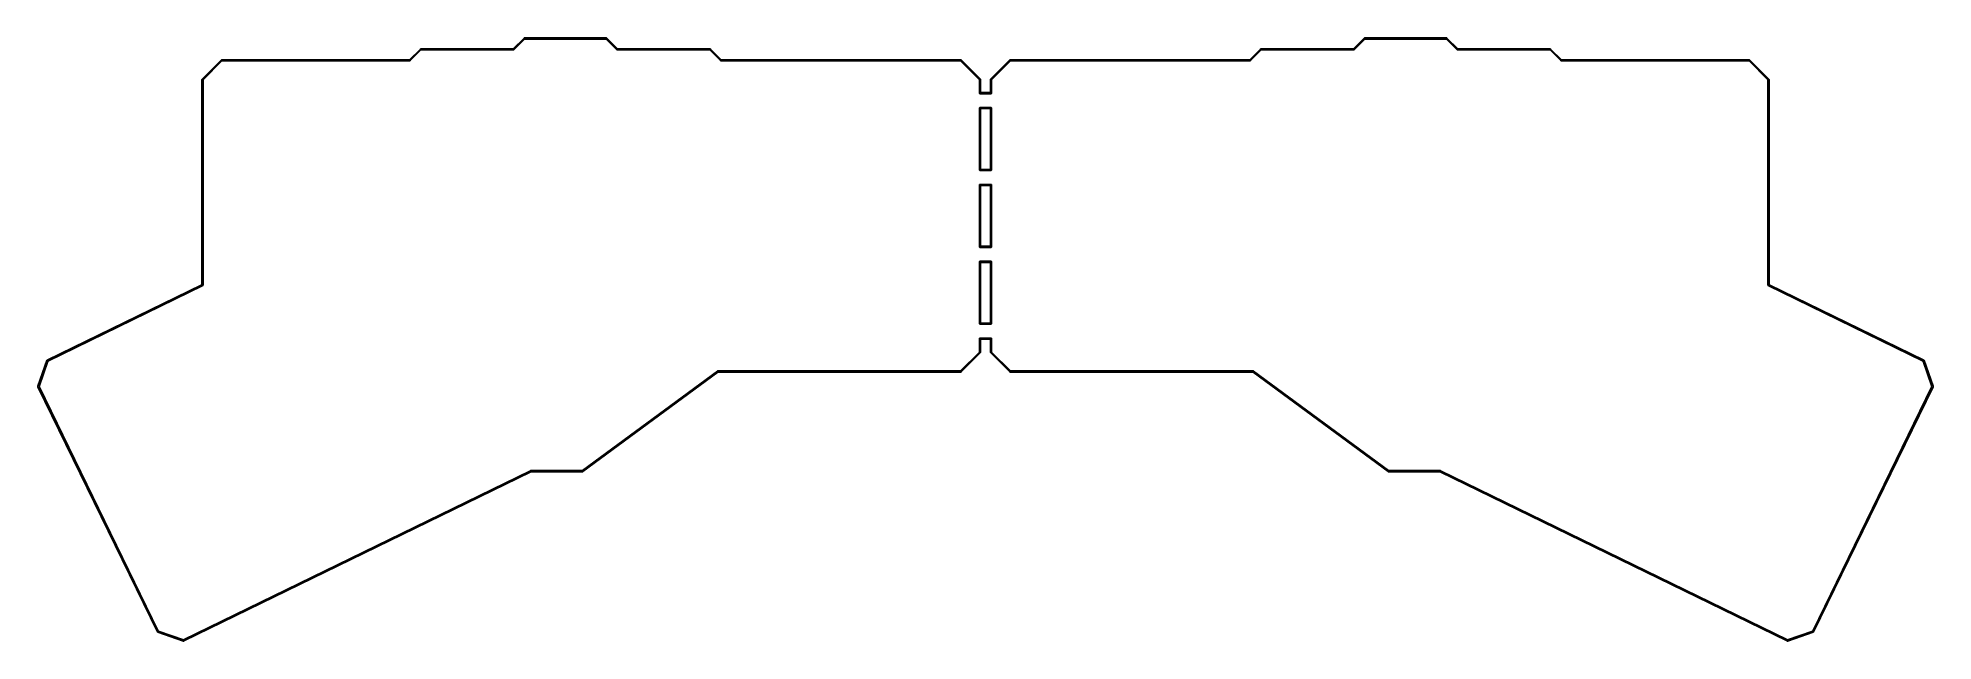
# Model space of a CAD drawing. Extents: x 18 to 366, y -125 to -14.
import ezdxf

# ---------------------------------------------------------------- set-up
doc = ezdxf.new("R2010")
doc.units = 0
doc.header["$MEASUREMENT"] = 0
doc.layers.add('BLACK', color=7, linetype='CONTINUOUS')

msp = doc.modelspace()

# ---------------------------------------------------------------- linework, layer by layer
at = {"layer": 'BLACK', "linetype": 'CONTINUOUS'}
for p, q in [((105.334, -15.8145), (107.301, -13.8472)), ((107.301, -13.8472), (107.304, -13.8434)), ((107.304, -13.8434), (107.308, -13.8403)), ((107.308, -13.8403), (107.311, -13.8373)), ((107.308, -13.8403), (107.308, -13.8403)), ((107.311, -13.8373), (107.319, -13.8309)), ((107.319, -13.8309), (107.337, -13.8216)), ((107.337, -13.8216), (107.347, -13.8186)), ((107.347, -13.8186), (107.355, -13.8159)), ((107.355, -13.8159), (107.359, -13.8156)), ((107.359, -13.8156), (107.37, -13.8145)), ((107.37, -13.8145), (107.375, -13.814)), ((107.37, -13.8145), (107.37, -13.8145)), ((107.375, -13.814), (107.38, -13.8145)), ((107.38, -13.8145), (122.42, -13.8145)), ((122.42, -13.8145), (122.425, -13.814)), ((122.425, -13.814), (122.43, -13.8145)), ((122.43, -13.8145), (122.43, -13.8145)), ((122.43, -13.8145), (122.445, -13.8159)), ((122.445, -13.8159), (122.463, -13.8216)), ((122.463, -13.8216), (122.481, -13.8309)), ((122.481, -13.8309), (122.496, -13.8434)), ((122.496, -13.8434), (122.499, -13.8472)), ((122.499, -13.8472), (124.466, -15.8145)), ((259.734, -15.8145), (261.701, -13.8472)), ((261.701, -13.8472), (261.704, -13.8434)), ((261.704, -13.8434), (261.719, -13.8309)), ((261.719, -13.8309), (261.737, -13.8216)), ((261.737, -13.8216), (261.75, -13.8176)), ((261.75, -13.8176), (261.755, -13.8159)), ((261.755, -13.8159), (261.757, -13.8157)), ((261.757, -13.8157), (261.77, -13.8145)), ((261.77, -13.8145), (261.775, -13.814)), ((261.77, -13.8145), (261.77, -13.8145)), ((261.775, -13.814), (261.78, -13.8145)), ((261.78, -13.8145), (276.82, -13.8145)), ((276.82, -13.8145), (276.825, -13.814)), ((276.825, -13.814), (276.83, -13.8145)), ((276.83, -13.8145), (276.83, -13.8145)), ((276.83, -13.8145), (276.845, -13.8159)), ((276.845, -13.8159), (276.863, -13.8216)), ((276.863, -13.8216), (276.881, -13.8309)), ((276.881, -13.8309), (276.896, -13.8434)), ((276.896, -13.8434), (276.899, -13.8472)), ((276.899, -13.8472), (278.866, -15.8145)), ((86.2836, -17.8145), (88.2508, -15.8472)), ((88.3664, -16.0145), (86.3992, -17.9817)), ((88.2508, -15.8472), (88.2539, -15.8434)), ((88.2539, -15.8434), (88.2692, -15.8309)), ((88.2692, -15.8309), (88.2865, -15.8216)), ((88.2865, -15.8216), (88.2997, -15.8176)), ((88.2997, -15.8176), (88.3054, -15.8159)), ((88.3054, -15.8159), (88.3074, -15.8157)), ((88.3074, -15.8157), (88.3201, -15.8145)), ((88.3201, -15.8145), (88.325, -15.814)), ((88.3201, -15.8145), (88.3201, -15.8145)), ((88.325, -15.814), (88.3299, -15.8145)), ((88.3299, -15.8145), (105.334, -15.8145)), ((105.37, -16.0145), (88.3664, -16.0145)), ((105.375, -16.0149), (105.37, -16.0145)), ((105.38, -16.0145), (105.375, -16.0149)), ((105.395, -16.013), (105.38, -16.0145)), ((105.38, -16.0145), (105.38, -16.0145)), ((105.413, -16.0073), (105.395, -16.013)), ((105.431, -15.998), (105.413, -16.0073)), ((105.446, -15.9855), (105.431, -15.998)), ((105.449, -15.9817), (105.446, -15.9855)), ((107.416, -14.0145), (105.449, -15.9817)), ((122.384, -14.0145), (107.416, -14.0145)), ((124.351, -15.9817), (122.384, -14.0145)), ((124.354, -15.9855), (124.351, -15.9817)), ((124.369, -15.998), (124.354, -15.9855)), ((124.387, -16.0073), (124.369, -15.998)), ((124.4, -16.0113), (124.387, -16.0073)), ((124.405, -16.013), (124.4, -16.0113)), ((124.407, -16.0132), (124.405, -16.013)), ((124.42, -16.0145), (124.407, -16.0132)), ((124.425, -16.0149), (124.42, -16.0145)), ((124.42, -16.0145), (124.42, -16.0145)), ((124.43, -16.0145), (124.425, -16.0149)), ((141.434, -16.0145), (124.43, -16.0145)), ((124.466, -15.8145), (141.47, -15.8145)), ((143.401, -17.9817), (141.434, -16.0145)), ((141.47, -15.8145), (141.475, -15.814)), ((141.475, -15.814), (141.48, -15.8145)), ((141.48, -15.8145), (141.48, -15.8145)), ((141.48, -15.8145), (141.495, -15.8159)), ((141.495, -15.8159), (141.513, -15.8216)), ((141.513, -15.8216), (141.531, -15.8309)), ((141.531, -15.8309), (141.546, -15.8434)), ((141.546, -15.8434), (141.549, -15.8472)), ((141.549, -15.8472), (143.516, -17.8145)), ((240.684, -17.8145), (242.651, -15.8472)), ((242.766, -16.0145), (240.799, -17.9817)), ((242.651, -15.8472), (242.654, -15.8434)), ((242.654, -15.8434), (242.658, -15.8403)), ((242.658, -15.8403), (242.661, -15.8373)), ((242.658, -15.8403), (242.658, -15.8403)), ((242.661, -15.8373), (242.669, -15.8309)), ((242.669, -15.8309), (242.687, -15.8216)), ((242.687, -15.8216), (242.697, -15.8186)), ((242.697, -15.8186), (242.705, -15.8159)), ((242.705, -15.8159), (242.709, -15.8156)), ((242.709, -15.8156), (242.72, -15.8145)), ((242.72, -15.8145), (242.725, -15.814)), ((242.72, -15.8145), (242.72, -15.8145)), ((242.725, -15.814), (242.73, -15.8145)), ((242.73, -15.8145), (259.734, -15.8145)), ((259.77, -16.0145), (242.766, -16.0145)), ((259.775, -16.0149), (259.77, -16.0145)), ((259.78, -16.0145), (259.775, -16.0149)), ((259.795, -16.013), (259.78, -16.0145)), ((259.78, -16.0145), (259.78, -16.0145)), ((259.813, -16.0073), (259.795, -16.013)), ((259.831, -15.998), (259.813, -16.0073)), ((259.846, -15.9855), (259.831, -15.998)), ((259.849, -15.9817), (259.846, -15.9855)), ((261.816, -14.0145), (259.849, -15.9817)), ((276.784, -14.0145), (261.816, -14.0145)), ((278.751, -15.9817), (276.784, -14.0145)), ((278.754, -15.9855), (278.751, -15.9817)), ((278.758, -15.9886), (278.754, -15.9855)), ((278.761, -15.9916), (278.758, -15.9886)), ((278.758, -15.9886), (278.758, -15.9886)), ((278.769, -15.998), (278.761, -15.9916)), ((278.787, -16.0073), (278.769, -15.998)), ((278.797, -16.0104), (278.787, -16.0073)), ((278.805, -16.013), (278.797, -16.0104)), ((278.809, -16.0134), (278.805, -16.013)), ((278.82, -16.0145), (278.809, -16.0134)), ((278.825, -16.0149), (278.82, -16.0145)), ((278.82, -16.0145), (278.82, -16.0145)), ((278.83, -16.0145), (278.825, -16.0149)), ((295.834, -16.0145), (278.83, -16.0145)), ((278.866, -15.8145), (295.87, -15.8145)), ((297.801, -17.9817), (295.834, -16.0145)), ((295.87, -15.8145), (295.875, -15.814)), ((295.875, -15.814), (295.88, -15.8145)), ((295.88, -15.8145), (295.88, -15.8145)), ((295.88, -15.8145), (295.895, -15.8159)), ((295.895, -15.8159), (295.913, -15.8216)), ((295.913, -15.8216), (295.931, -15.8309)), ((295.931, -15.8309), (295.946, -15.8434)), ((295.946, -15.8434), (295.949, -15.8472)), ((295.949, -15.8472), (297.916, -17.8145)), ((48.1578, -21.3758), (51.6864, -17.8472)), ((51.802, -18.0145), (48.325, -21.4914)), ((51.6864, -17.8472), (51.6895, -17.8434)), ((51.6895, -17.8434), (51.7047, -17.8309)), ((51.7047, -17.8309), (51.7221, -17.8216)), ((51.7221, -17.8216), (51.7352, -17.8176)), ((51.7352, -17.8176), (51.7409, -17.8159)), ((51.7409, -17.8159), (51.7429, -17.8157)), ((51.7429, -17.8157), (51.7556, -17.8145)), ((51.7556, -17.8145), (51.7605, -17.814)), ((51.7556, -17.8145), (51.7556, -17.8145)), ((51.7605, -17.814), (51.7654, -17.8145)), ((51.7654, -17.8145), (86.2836, -17.8145)), ((86.3201, -18.0145), (51.802, -18.0145)), ((86.325, -18.0149), (86.3201, -18.0145)), ((86.3299, -18.0145), (86.325, -18.0149)), ((86.3446, -18.013), (86.3299, -18.0145)), ((86.3299, -18.0145), (86.3299, -18.0145)), ((86.3635, -18.0073), (86.3446, -18.013)), ((86.3808, -17.998), (86.3635, -18.0073)), ((86.3961, -17.9855), (86.3808, -17.998)), ((86.3992, -17.9817), (86.3961, -17.9855)), ((143.404, -17.9855), (143.401, -17.9817)), ((143.408, -17.9886), (143.404, -17.9855)), ((143.411, -17.9916), (143.408, -17.9886)), ((143.408, -17.9886), (143.408, -17.9886)), ((143.419, -17.998), (143.411, -17.9916)), ((143.437, -18.0073), (143.419, -17.998)), ((143.447, -18.0104), (143.437, -18.0073)), ((143.455, -18.013), (143.447, -18.0104)), ((143.459, -18.0134), (143.455, -18.013)), ((143.47, -18.0145), (143.459, -18.0134)), ((143.475, -18.0149), (143.47, -18.0145)), ((143.47, -18.0145), (143.47, -18.0145)), ((143.48, -18.0145), (143.475, -18.0149)), ((187.523, -18.0145), (143.48, -18.0145)), ((143.516, -17.8145), (187.56, -17.8145)), ((191, -21.4914), (187.523, -18.0145)), ((187.56, -17.8145), (187.564, -17.814)), ((187.564, -17.814), (187.569, -17.8145)), ((187.569, -17.8145), (187.569, -17.8145)), ((187.569, -17.8145), (187.584, -17.8159)), ((187.584, -17.8159), (187.603, -17.8216)), ((187.603, -17.8216), (187.62, -17.8309)), ((187.62, -17.8309), (187.636, -17.8434)), ((187.636, -17.8434), (187.639, -17.8472)), ((187.639, -17.8472), (191.167, -21.3758)), ((193.033, -21.3758), (196.561, -17.8472)), ((196.677, -18.0145), (193.2, -21.4914)), ((196.561, -17.8472), (196.564, -17.8434)), ((196.564, -17.8434), (196.568, -17.8403)), ((196.568, -17.8403), (196.572, -17.8373)), ((196.568, -17.8403), (196.568, -17.8403)), ((196.572, -17.8373), (196.58, -17.8309)), ((196.58, -17.8309), (196.597, -17.8216)), ((196.597, -17.8216), (196.616, -17.8159)), ((196.616, -17.8159), (196.631, -17.8145)), ((196.631, -17.8145), (196.636, -17.814)), ((196.631, -17.8145), (196.631, -17.8145)), ((196.636, -17.814), (196.64, -17.8145)), ((196.64, -17.8145), (240.684, -17.8145)), ((240.72, -18.0145), (196.677, -18.0145)), ((240.725, -18.0149), (240.72, -18.0145)), ((240.73, -18.0145), (240.725, -18.0149)), ((240.745, -18.013), (240.73, -18.0145)), ((240.73, -18.0145), (240.73, -18.0145)), ((240.763, -18.0073), (240.745, -18.013)), ((240.781, -17.998), (240.763, -18.0073)), ((240.796, -17.9855), (240.781, -17.998)), ((240.799, -17.9817), (240.796, -17.9855)), ((297.804, -17.9855), (297.801, -17.9817)), ((297.819, -17.998), (297.804, -17.9855)), ((297.837, -18.0073), (297.819, -17.998)), ((297.85, -18.0113), (297.837, -18.0073)), ((297.855, -18.013), (297.85, -18.0113)), ((297.857, -18.0132), (297.855, -18.013)), ((297.87, -18.0145), (297.857, -18.0132)), ((297.875, -18.0149), (297.87, -18.0145)), ((297.87, -18.0145), (297.87, -18.0145)), ((297.88, -18.0145), (297.875, -18.0149)), ((332.398, -18.0145), (297.88, -18.0145)), ((297.916, -17.8145), (332.435, -17.8145)), ((335.875, -21.4914), (332.398, -18.0145)), ((332.435, -17.8145), (332.439, -17.814)), ((332.439, -17.814), (332.444, -17.8145)), ((332.444, -17.8145), (332.444, -17.8145)), ((332.444, -17.8145), (332.459, -17.8159)), ((332.459, -17.8159), (332.478, -17.8216)), ((332.478, -17.8216), (332.495, -17.8309)), ((332.495, -17.8309), (332.511, -17.8434)), ((332.511, -17.8434), (332.514, -17.8472)), ((332.514, -17.8472), (336.042, -21.3758)), ((48.1245, -21.45), (48.1264, -21.4304)), ((48.125, -21.4549), (48.1245, -21.45)), ((48.125, -59.1216), (48.125, -21.4549)), ((48.1264, -21.4304), (48.1322, -21.4115)), ((48.1322, -21.4115), (48.1415, -21.3942)), ((48.1415, -21.3942), (48.1508, -21.3828)), ((48.1508, -21.3828), (48.1539, -21.3789)), ((48.1508, -21.3828), (48.1508, -21.3828)), ((48.1539, -21.3789), (48.1578, -21.3758)), ((48.325, -21.4914), (48.325, -59.1761)), ((191, -23.9451), (191, -21.4914)), ((191, -23.95), (191, -23.9451)), ((191.001, -23.9696), (191, -23.95)), ((191.007, -23.9885), (191.001, -23.9696)), ((191.016, -24.0058), (191.007, -23.9885)), ((191.029, -24.0211), (191.016, -24.0058)), ((191.044, -24.0335), (191.029, -24.0211)), ((191.062, -24.0428), (191.044, -24.0335)), ((191.08, -24.0486), (191.062, -24.0428)), ((191.095, -24.05), (191.08, -24.0486)), ((191.1, -24.0505), (191.095, -24.05)), ((191.105, -24.05), (191.1, -24.0505)), ((193.095, -24.05), (191.105, -24.05)), ((191.167, -21.3758), (191.171, -21.3789)), ((191.171, -21.3789), (191.174, -21.3828)), ((191.174, -21.3828), (191.174, -21.3828)), ((191.174, -21.3828), (191.177, -21.3864)), ((191.177, -21.3864), (191.184, -21.3942)), ((191.184, -21.3942), (191.193, -21.4115)), ((191.193, -21.4115), (191.193, -21.4115)), ((191.193, -21.4115), (191.199, -21.4304)), ((191.199, -21.4304), (191.199, -21.4304)), ((191.199, -21.4304), (191.2, -21.4451)), ((191.2, -21.4451), (191.2, -21.4451)), ((191.2, -21.4451), (191.2, -21.45)), ((191.2, -21.45), (191.2, -21.4549)), ((191.2, -21.4549), (191.2, -23.85)), ((191.2, -23.85), (193, -23.85)), ((193, -21.4451), (193.001, -21.4304)), ((193, -21.45), (193, -21.4451)), ((193, -21.4451), (193, -21.4451)), ((193, -21.4549), (193, -21.45)), ((193, -23.85), (193, -21.4549)), ((193.001, -21.4304), (193.003, -21.4247)), ((193.001, -21.4304), (193.001, -21.4304)), ((193.003, -21.4247), (193.007, -21.4115)), ((193.007, -21.4115), (193.016, -21.3942)), ((193.016, -21.3942), (193.029, -21.3789)), ((193.029, -21.3789), (193.033, -21.3758)), ((193.1, -24.0505), (193.095, -24.05)), ((193.105, -24.05), (193.1, -24.0505)), ((193.12, -24.0486), (193.105, -24.05)), ((193.138, -24.0428), (193.12, -24.0486)), ((193.156, -24.0335), (193.138, -24.0428)), ((193.171, -24.0211), (193.156, -24.0335)), ((193.184, -24.0058), (193.171, -24.0211)), ((193.193, -23.9885), (193.184, -24.0058)), ((193.199, -23.9696), (193.193, -23.9885)), ((193.2, -23.95), (193.199, -23.9696)), ((193.2, -21.4914), (193.2, -23.9451)), ((193.2, -23.9451), (193.2, -23.95)), ((335.875, -59.1761), (335.875, -21.4914)), ((336.042, -21.3758), (336.046, -21.3789)), ((336.046, -21.3789), (336.059, -21.3942)), ((336.059, -21.3942), (336.068, -21.4115)), ((336.068, -21.4115), (336.068, -21.4115)), ((336.068, -21.4115), (336.074, -21.4304)), ((336.074, -21.4304), (336.074, -21.4304)), ((336.074, -21.4304), (336.075, -21.4451)), ((336.075, -21.4451), (336.075, -21.4451)), ((336.075, -21.4451), (336.075, -21.45)), ((336.075, -21.45), (336.075, -21.4549)), ((336.075, -21.4549), (336.075, -59.1216)), ((191, -26.7), (191.001, -26.6804)), ((191, -26.7049), (191, -26.7)), ((191, -38.0547), (191, -26.7049)), ((191.001, -26.6804), (191.007, -26.6615)), ((191.007, -26.6615), (191.016, -26.6442)), ((191.016, -26.6442), (191.029, -26.6289)), ((191.029, -26.6289), (191.044, -26.6165)), ((191.044, -26.6165), (191.062, -26.6072)), ((191.062, -26.6072), (191.08, -26.6014)), ((191.08, -26.6014), (191.095, -26.6)), ((191.095, -26.6), (191.1, -26.5995)), ((191.1, -26.5995), (191.105, -26.6)), ((191.105, -26.6), (193.095, -26.6)), ((193, -26.8), (191.2, -26.8)), ((191.2, -26.8), (191.2, -37.9596)), ((193, -37.9596), (193, -26.8)), ((193.095, -26.6), (193.1, -26.5995)), ((193.1, -26.5995), (193.105, -26.6)), ((193.105, -26.6), (193.12, -26.6014)), ((193.12, -26.6014), (193.138, -26.6072)), ((193.138, -26.6072), (193.156, -26.6165)), ((193.156, -26.6165), (193.171, -26.6289)), ((193.171, -26.6289), (193.184, -26.6442)), ((193.184, -26.6442), (193.193, -26.6615)), ((193.193, -26.6615), (193.199, -26.6804)), ((193.199, -26.6804), (193.2, -26.7)), ((193.2, -26.7), (193.2, -26.7049)), ((193.2, -26.7049), (193.2, -38.0547)), ((191, -38.0596), (191, -38.0547)), ((191.001, -38.0792), (191, -38.0596)), ((191.007, -38.0981), (191.001, -38.0792)), ((191.016, -38.1155), (191.007, -38.0981)), ((191.029, -38.1307), (191.016, -38.1155)), ((191.044, -38.1432), (191.029, -38.1307)), ((191.062, -38.1525), (191.044, -38.1432)), ((191.08, -38.1582), (191.062, -38.1525)), ((191.095, -38.1596), (191.08, -38.1582)), ((191.1, -38.1601), (191.095, -38.1596)), ((191.105, -38.1596), (191.1, -38.1601)), ((193.095, -38.1596), (191.105, -38.1596)), ((191.2, -37.9596), (193, -37.9596)), ((193.1, -38.1601), (193.095, -38.1596)), ((193.105, -38.1596), (193.1, -38.1601)), ((193.12, -38.1582), (193.105, -38.1596)), ((193.138, -38.1525), (193.12, -38.1582)), ((193.156, -38.1432), (193.138, -38.1525)), ((193.171, -38.1307), (193.156, -38.1432)), ((193.184, -38.1155), (193.171, -38.1307)), ((193.193, -38.0981), (193.184, -38.1155)), ((193.199, -38.0792), (193.193, -38.0981)), ((193.2, -38.0596), (193.199, -38.0792)), ((193.2, -38.0547), (193.2, -38.0596)), ((191, -40.8096), (191.001, -40.79)), ((191, -40.8145), (191, -40.8096)), ((191, -52.1644), (191, -40.8145)), ((191.001, -40.79), (191.007, -40.7712)), ((191.007, -40.7712), (191.016, -40.7538)), ((191.016, -40.7538), (191.029, -40.7386)), ((191.029, -40.7386), (191.044, -40.7261)), ((191.044, -40.7261), (191.062, -40.7168)), ((191.062, -40.7168), (191.08, -40.7111)), ((191.08, -40.7111), (191.095, -40.7096)), ((191.095, -40.7096), (191.1, -40.7092)), ((191.1, -40.7092), (191.105, -40.7096)), ((191.105, -40.7096), (193.095, -40.7096)), ((193, -40.9096), (191.2, -40.9096)), ((191.2, -40.9096), (191.2, -52.0693)), ((193, -52.0693), (193, -40.9096)), ((193.095, -40.7096), (193.1, -40.7092)), ((193.1, -40.7092), (193.105, -40.7096)), ((193.105, -40.7096), (193.12, -40.7111)), ((193.12, -40.7111), (193.138, -40.7168)), ((193.138, -40.7168), (193.156, -40.7261)), ((193.156, -40.7261), (193.171, -40.7386)), ((193.171, -40.7386), (193.184, -40.7538)), ((193.184, -40.7538), (193.193, -40.7712)), ((193.193, -40.7712), (193.199, -40.79)), ((193.199, -40.79), (193.2, -40.8096)), ((193.2, -40.8096), (193.2, -40.8145)), ((193.2, -40.8145), (193.2, -52.1644)), ((191, -52.1693), (191, -52.1644)), ((191.001, -52.1889), (191, -52.1693)), ((191.007, -52.2077), (191.001, -52.1889)), ((191.016, -52.2251), (191.007, -52.2077)), ((191.029, -52.2403), (191.016, -52.2251)), ((191.2, -52.0693), (193, -52.0693)), ((193.184, -52.2251), (193.171, -52.2403)), ((193.193, -52.2077), (193.184, -52.2251)), ((193.199, -52.1889), (193.193, -52.2077)), ((193.2, -52.1693), (193.199, -52.1889)), ((193.2, -52.1644), (193.2, -52.1693)), ((191, -54.9193), (191.001, -54.8997)), ((191, -54.9242), (191, -54.9193)), ((191, -66.274), (191, -54.9242)), ((191.001, -54.8997), (191.007, -54.8808)), ((191.007, -54.8808), (191.016, -54.8635)), ((191.016, -54.8635), (191.029, -54.8482)), ((191.044, -52.2528), (191.029, -52.2403)), ((191.029, -54.8482), (191.044, -54.8357)), ((191.062, -52.2621), (191.044, -52.2528)), ((191.044, -54.8357), (191.062, -54.8265)), ((191.08, -52.2678), (191.062, -52.2621)), ((191.062, -54.8265), (191.08, -54.8207)), ((191.095, -52.2693), (191.08, -52.2678)), ((191.08, -54.8207), (191.095, -54.8193)), ((191.1, -52.2698), (191.095, -52.2693)), ((191.095, -54.8193), (191.1, -54.8188)), ((191.105, -52.2693), (191.1, -52.2698)), ((191.1, -54.8188), (191.105, -54.8193)), ((193.095, -52.2693), (191.105, -52.2693)), ((191.105, -54.8193), (193.095, -54.8193)), ((193, -55.0193), (191.2, -55.0193)), ((191.2, -55.0193), (191.2, -66.1789)), ((193, -66.1789), (193, -55.0193)), ((193.1, -52.2698), (193.095, -52.2693)), ((193.095, -54.8193), (193.1, -54.8188)), ((193.105, -52.2693), (193.1, -52.2698)), ((193.1, -54.8188), (193.105, -54.8193)), ((193.12, -52.2678), (193.105, -52.2693)), ((193.105, -54.8193), (193.12, -54.8207)), ((193.138, -52.2621), (193.12, -52.2678)), ((193.12, -54.8207), (193.138, -54.8265)), ((193.156, -52.2528), (193.138, -52.2621)), ((193.138, -54.8265), (193.156, -54.8357)), ((193.171, -52.2403), (193.156, -52.2528)), ((193.156, -54.8357), (193.171, -54.8482)), ((193.171, -54.8482), (193.184, -54.8635)), ((193.184, -54.8635), (193.193, -54.8808)), ((193.193, -54.8808), (193.199, -54.8997)), ((193.199, -54.8997), (193.2, -54.9193)), ((193.2, -54.9193), (193.2, -54.9242)), ((193.2, -54.9242), (193.2, -66.274)), ((19.665, -73.0025), (48.125, -59.1216)), ((48.3239, -59.2006), (48.3236, -59.2037)), ((48.3246, -59.1976), (48.3239, -59.2006)), ((48.3248, -59.1909), (48.3246, -59.1976)), ((48.325, -59.189), (48.3248, -59.1909)), ((48.325, -59.1761), (48.3253, -59.178)), ((48.3253, -59.178), (48.325, -59.1859)), ((48.325, -59.1859), (48.325, -59.189)), ((335.875, -59.178), (335.875, -59.1761)), ((335.875, -59.1859), (335.875, -59.178)), ((335.875, -59.189), (335.875, -59.1859)), ((335.875, -59.1909), (335.875, -59.189)), ((335.875, -59.1976), (335.875, -59.1909)), ((335.876, -59.2006), (335.875, -59.1976)), ((335.876, -59.2037), (335.876, -59.2006)), ((336.075, -59.1216), (364.535, -73.0025)), ((48.2617, -59.2775), (19.7855, -73.1662)), ((48.2635, -59.2769), (48.2617, -59.2775)), ((48.2705, -59.2732), (48.2635, -59.2769)), ((48.2732, -59.2718), (48.2705, -59.2732)), ((48.2748, -59.2708), (48.2732, -59.2718)), ((48.2808, -59.2676), (48.2748, -59.2708)), ((48.2832, -59.2657), (48.2808, -59.2676)), ((48.2858, -59.2641), (48.2832, -59.2657)), ((48.2908, -59.2595), (48.2858, -59.2641)), ((48.2961, -59.2551), (48.2908, -59.2595)), ((48.298, -59.2528), (48.2961, -59.2551)), ((48.3003, -59.2507), (48.298, -59.2528)), ((48.3042, -59.2452), (48.3003, -59.2507)), ((48.3085, -59.2399), (48.3042, -59.2452)), ((48.31, -59.2372), (48.3085, -59.2399)), ((48.3118, -59.2347), (48.31, -59.2372)), ((48.3146, -59.2285), (48.3118, -59.2347)), ((48.3178, -59.2225), (48.3146, -59.2285)), ((48.3187, -59.2196), (48.3178, -59.2225)), ((48.32, -59.2168), (48.3187, -59.2196)), ((48.3216, -59.2102), (48.32, -59.2168)), ((48.3236, -59.2037), (48.3216, -59.2102)), ((335.878, -59.2102), (335.876, -59.2037)), ((335.88, -59.2168), (335.878, -59.2102)), ((335.881, -59.2196), (335.88, -59.2168)), ((335.882, -59.2225), (335.881, -59.2196)), ((335.885, -59.2285), (335.882, -59.2225)), ((335.888, -59.2347), (335.885, -59.2285)), ((335.89, -59.2372), (335.888, -59.2347)), ((335.891, -59.2399), (335.89, -59.2372)), ((335.896, -59.2452), (335.891, -59.2399)), ((335.9, -59.2507), (335.896, -59.2452)), ((335.902, -59.2528), (335.9, -59.2507)), ((335.904, -59.2551), (335.902, -59.2528)), ((335.909, -59.2595), (335.904, -59.2551)), ((335.914, -59.2641), (335.909, -59.2595)), ((335.917, -59.2657), (335.914, -59.2641)), ((335.919, -59.2676), (335.917, -59.2657)), ((335.925, -59.2708), (335.919, -59.2676)), ((335.927, -59.2718), (335.925, -59.2708)), ((335.93, -59.2732), (335.927, -59.2718)), ((335.937, -59.2769), (335.93, -59.2732)), ((335.938, -59.2775), (335.937, -59.2769)), ((364.415, -73.1662), (335.938, -59.2775)), ((191, -66.2789), (191, -66.274)), ((191.001, -66.2985), (191, -66.2789)), ((191, -69.0289), (191.001, -69.0093)), ((191, -69.0338), (191, -69.0289)), ((191, -71.4875), (191, -69.0338)), ((191.007, -66.3174), (191.001, -66.2985)), ((191.001, -69.0093), (191.007, -68.9905)), ((191.016, -66.3348), (191.007, -66.3174)), ((191.007, -68.9905), (191.016, -68.9731)), ((191.029, -66.35), (191.016, -66.3348)), ((191.016, -68.9731), (191.029, -68.9579)), ((191.044, -66.3625), (191.029, -66.35)), ((191.029, -68.9579), (191.044, -68.9454)), ((191.062, -66.3718), (191.044, -66.3625)), ((191.044, -68.9454), (191.062, -68.9361)), ((191.08, -66.3775), (191.062, -66.3718)), ((191.062, -68.9361), (191.08, -68.9304)), ((191.095, -66.3789), (191.08, -66.3775)), ((191.08, -68.9304), (191.095, -68.9289)), ((191.1, -66.3794), (191.095, -66.3789)), ((191.095, -68.9289), (191.1, -68.9285)), ((191.095, -68.9289), (191.095, -68.9289)), ((191.105, -66.3789), (191.1, -66.3794)), ((191.1, -68.9285), (191.105, -68.9289)), ((193.095, -66.3789), (191.105, -66.3789)), ((191.105, -68.9289), (193.095, -68.9289)), ((191.2, -66.1789), (193, -66.1789)), ((193, -69.1289), (191.2, -69.1289)), ((191.2, -69.1289), (191.2, -71.524)), ((193, -71.524), (193, -69.1289)), ((193.1, -66.3794), (193.095, -66.3789)), ((193.095, -68.9289), (193.1, -68.9285)), ((193.105, -66.3789), (193.1, -66.3794)), ((193.1, -68.9285), (193.105, -68.9289)), ((193.12, -66.3775), (193.105, -66.3789)), ((193.105, -68.9289), (193.105, -68.9289)), ((193.105, -68.9289), (193.12, -68.9304)), ((193.138, -66.3718), (193.12, -66.3775)), ((193.12, -68.9304), (193.138, -68.9361)), ((193.156, -66.3625), (193.138, -66.3718)), ((193.138, -68.9361), (193.156, -68.9454)), ((193.171, -66.35), (193.156, -66.3625)), ((193.156, -68.9454), (193.171, -68.9579)), ((193.184, -66.3348), (193.171, -66.35)), ((193.171, -68.9579), (193.184, -68.9731)), ((193.193, -66.3174), (193.184, -66.3348)), ((193.184, -68.9731), (193.193, -68.9905)), ((193.199, -66.2985), (193.193, -66.3174)), ((193.193, -68.9905), (193.199, -69.0093)), ((193.2, -66.2789), (193.199, -66.2985)), ((193.199, -69.0093), (193.2, -69.0289)), ((193.2, -66.274), (193.2, -66.2789)), ((193.2, -69.0289), (193.2, -69.0338)), ((193.2, -69.0338), (193.2, -71.4875)), ((17.9836, -77.7849), (19.6083, -73.0666)), ((19.6083, -73.0666), (19.6094, -73.0618)), ((19.6094, -73.0618), (19.6115, -73.0573)), ((19.6115, -73.0573), (19.6176, -73.0439)), ((19.6115, -73.0573), (19.6115, -73.0573)), ((19.6176, -73.0439), (19.6292, -73.0279)), ((19.6292, -73.0279), (19.6436, -73.0145)), ((19.6436, -73.0145), (19.6604, -73.0042)), ((19.6604, -73.0042), (19.665, -73.0025)), ((187.523, -74.9645), (191, -71.4875)), ((191.167, -71.6031), (187.639, -75.1317)), ((191.171, -71.6), (191.167, -71.6031)), ((191.174, -71.5962), (191.171, -71.6)), ((191.184, -71.5848), (191.174, -71.5962)), ((191.174, -71.5962), (191.174, -71.5962)), ((191.193, -71.5674), (191.184, -71.5848)), ((191.184, -71.5848), (191.184, -71.5848)), ((191.199, -71.5485), (191.193, -71.5674)), ((191.2, -71.5338), (191.199, -71.5485)), ((191.2, -71.524), (191.2, -71.5289)), ((191.2, -71.5289), (191.2, -71.5338)), ((191.2, -71.5338), (191.2, -71.5338)), ((193, -71.5289), (193, -71.524)), ((193, -71.5338), (193, -71.5289)), ((193.001, -71.5485), (193, -71.5338)), ((193, -71.5338), (193, -71.5338)), ((193.007, -71.5674), (193.001, -71.5485)), ((193.016, -71.5848), (193.007, -71.5674)), ((193.029, -71.6), (193.016, -71.5848)), ((193.033, -71.6031), (193.029, -71.6)), ((196.561, -75.1317), (193.033, -71.6031)), ((193.2, -71.4875), (196.677, -74.9645)), ((364.535, -73.0025), (364.54, -73.0042)), ((364.54, -73.0042), (364.544, -73.0068)), ((364.544, -73.0068), (364.544, -73.0068)), ((364.544, -73.0068), (364.556, -73.0145)), ((364.556, -73.0145), (364.571, -73.0279)), ((364.571, -73.0279), (364.582, -73.0439)), ((364.582, -73.0439), (364.591, -73.0618)), ((364.591, -73.0618), (364.592, -73.0666)), ((364.592, -73.0666), (366.216, -77.7849)), ((19.7855, -73.1662), (18.1846, -77.8155)), ((118.042, -93.2645), (142.839, -74.9855)), ((142.933, -75.1645), (118.136, -93.4434)), ((142.839, -74.9855), (142.845, -74.9809)), ((142.845, -74.9809), (142.851, -74.9774)), ((142.851, -74.9774), (142.858, -74.9735)), ((142.858, -74.9735), (142.86, -74.9727)), ((142.86, -74.9727), (142.862, -74.9716)), ((142.862, -74.9716), (142.869, -74.9694)), ((142.869, -74.9694), (142.876, -74.9669)), ((142.876, -74.9669), (142.879, -74.9666)), ((142.879, -74.9666), (142.881, -74.9659)), ((142.881, -74.9659), (142.888, -74.9652)), ((142.888, -74.9652), (142.896, -74.9641)), ((142.896, -74.9641), (142.903, -74.9645)), ((142.903, -74.9645), (187.523, -74.9645)), ((187.56, -75.1645), (142.933, -75.1645)), ((187.564, -75.1649), (187.56, -75.1645)), ((187.569, -75.1645), (187.564, -75.1649)), ((187.584, -75.163), (187.569, -75.1645)), ((187.569, -75.1645), (187.569, -75.1645)), ((187.603, -75.1573), (187.584, -75.163)), ((187.62, -75.148), (187.603, -75.1573)), ((187.636, -75.1355), (187.62, -75.148)), ((187.639, -75.1317), (187.636, -75.1355)), ((196.564, -75.1355), (196.561, -75.1317)), ((196.568, -75.1386), (196.564, -75.1355)), ((196.572, -75.1416), (196.568, -75.1386)), ((196.568, -75.1386), (196.568, -75.1386)), ((196.58, -75.148), (196.572, -75.1416)), ((196.597, -75.1573), (196.58, -75.148)), ((196.607, -75.1604), (196.597, -75.1573)), ((196.616, -75.163), (196.607, -75.1604)), ((196.62, -75.1634), (196.616, -75.163)), ((196.631, -75.1645), (196.62, -75.1634)), ((196.636, -75.1649), (196.631, -75.1645)), ((196.631, -75.1645), (196.631, -75.1645)), ((196.64, -75.1645), (196.636, -75.1649)), ((241.267, -75.1645), (196.64, -75.1645)), ((196.677, -74.9645), (241.297, -74.9645)), ((266.064, -93.4434), (241.267, -75.1645)), ((241.297, -74.9645), (241.305, -74.9641)), ((241.305, -74.9641), (241.312, -74.9652)), ((241.312, -74.9652), (241.32, -74.9659)), ((241.32, -74.9659), (241.322, -74.9666)), ((241.322, -74.9666), (241.324, -74.9669)), ((241.324, -74.9669), (241.331, -74.9694)), ((241.331, -74.9694), (241.338, -74.9716)), ((241.338, -74.9716), (241.341, -74.9727)), ((241.341, -74.9727), (241.343, -74.9735)), ((241.343, -74.9735), (241.349, -74.9774)), ((241.349, -74.9774), (241.356, -74.9809)), ((241.356, -74.9809), (241.361, -74.9855)), ((241.361, -74.9855), (266.158, -93.2645)), ((366.015, -77.8155), (364.415, -73.1662)), ((17.9763, -77.8282), (17.977, -77.8085)), ((17.9794, -77.8477), (17.9763, -77.8282)), ((17.977, -77.8085), (17.9804, -77.7942)), ((17.9863, -77.8661), (17.9794, -77.8477)), ((17.9804, -77.7942), (17.9816, -77.7894)), ((17.9804, -77.7942), (17.9804, -77.7942)), ((17.9816, -77.7894), (17.9836, -77.7849)), ((17.9889, -77.8703), (17.9863, -77.8661)), ((39.9377, -122.872), (17.9889, -77.8703)), ((18.1846, -77.8155), (40.1015, -122.752)), ((344.099, -122.752), (366.015, -77.8155)), ((366.211, -77.8703), (344.262, -122.872)), ((366.214, -77.8661), (366.211, -77.8703)), ((366.221, -77.8477), (366.214, -77.8661)), ((366.216, -77.7849), (366.218, -77.7894)), ((366.218, -77.7894), (366.223, -77.8085)), ((366.224, -77.8282), (366.221, -77.8477)), ((366.223, -77.8085), (366.224, -77.8275)), ((366.224, -77.8275), (366.224, -77.8282)), ((44.7507, -124.353), (108.468, -93.2754)), ((108.537, -93.4645), (44.8056, -124.548)), ((108.468, -93.2754), (108.475, -93.2716)), ((108.475, -93.2716), (108.482, -93.2697)), ((108.482, -93.2697), (108.488, -93.2673)), ((108.488, -93.2673), (108.491, -93.2668)), ((108.491, -93.2668), (108.494, -93.2659)), ((108.494, -93.2659), (108.501, -93.2652)), ((108.501, -93.2652), (108.508, -93.2642)), ((108.508, -93.2642), (108.516, -93.2645)), ((108.516, -93.2645), (118.042, -93.2645)), ((118.072, -93.4645), (108.537, -93.4645)), ((118.08, -93.4648), (118.072, -93.4645)), ((118.087, -93.4638), (118.08, -93.4648)), ((118.095, -93.463), (118.087, -93.4638)), ((118.097, -93.4623), (118.095, -93.463)), ((118.099, -93.462), (118.097, -93.4623)), ((118.106, -93.4595), (118.099, -93.462)), ((118.113, -93.4573), (118.106, -93.4595)), ((118.116, -93.4562), (118.113, -93.4573)), ((118.118, -93.4554), (118.116, -93.4562)), ((118.124, -93.4516), (118.118, -93.4554)), ((118.131, -93.448), (118.124, -93.4516)), ((118.136, -93.4434), (118.131, -93.448)), ((266.069, -93.448), (266.064, -93.4434)), ((266.076, -93.4516), (266.069, -93.448)), ((266.082, -93.4554), (266.076, -93.4516)), ((266.084, -93.4562), (266.082, -93.4554)), ((266.087, -93.4573), (266.084, -93.4562)), ((266.094, -93.4595), (266.087, -93.4573)), ((266.101, -93.462), (266.094, -93.4595)), ((266.103, -93.4623), (266.101, -93.462)), ((266.105, -93.463), (266.103, -93.4623)), ((266.113, -93.4638), (266.105, -93.463)), ((266.12, -93.4648), (266.113, -93.4638)), ((266.128, -93.4645), (266.12, -93.4648)), ((275.663, -93.4645), (266.128, -93.4645)), ((266.158, -93.2645), (275.684, -93.2645)), ((339.394, -124.548), (275.663, -93.4645)), ((275.684, -93.2645), (275.692, -93.2642)), ((275.692, -93.2642), (275.699, -93.2652)), ((275.699, -93.2652), (275.706, -93.2659)), ((275.706, -93.2659), (275.709, -93.2668)), ((275.709, -93.2668), (275.712, -93.2673)), ((275.712, -93.2673), (275.718, -93.2697)), ((275.718, -93.2697), (275.725, -93.2716)), ((275.725, -93.2716), (275.732, -93.2754)), ((275.732, -93.2754), (339.449, -124.353)), ((39.9394, -122.877), (39.9377, -122.872)), ((39.942, -122.881), (39.9394, -122.877)), ((39.9498, -122.894), (39.942, -122.881)), ((39.942, -122.881), (39.942, -122.881)), ((39.9632, -122.908), (39.9498, -122.894)), ((39.9791, -122.92), (39.9632, -122.908)), ((39.997, -122.928), (39.9791, -122.92)), ((40.0018, -122.929), (39.997, -122.928)), ((44.7202, -124.554), (40.0018, -122.929)), ((40.1015, -122.752), (44.7507, -124.353)), ((44.7246, -124.556), (44.7202, -124.554)), ((44.7294, -124.557), (44.7246, -124.556)), ((44.7337, -124.558), (44.7294, -124.557)), ((44.7294, -124.557), (44.7294, -124.557)), ((44.7438, -124.56), (44.7337, -124.558)), ((44.7635, -124.561), (44.7438, -124.56)), ((44.7829, -124.558), (44.7635, -124.561)), ((44.8014, -124.551), (44.7829, -124.558)), ((44.8056, -124.548), (44.8014, -124.551)), ((339.399, -124.551), (339.394, -124.548)), ((339.403, -124.553), (339.399, -124.551)), ((339.417, -124.558), (339.403, -124.553)), ((339.403, -124.553), (339.403, -124.553)), ((339.437, -124.561), (339.417, -124.558)), ((339.456, -124.56), (339.437, -124.561)), ((339.437, -124.561), (339.437, -124.561)), ((339.437, -124.561), (339.437, -124.561)), ((339.449, -124.353), (344.099, -122.752)), ((339.467, -124.558), (339.456, -124.56)), ((339.471, -124.557), (339.467, -124.558)), ((339.475, -124.556), (339.471, -124.557)), ((339.471, -124.557), (339.471, -124.557)), ((339.48, -124.554), (339.475, -124.556)), ((344.198, -122.929), (339.48, -124.554)), ((344.203, -122.928), (344.198, -122.929)), ((344.207, -122.926), (344.203, -122.928)), ((344.221, -122.92), (344.207, -122.926)), ((344.207, -122.926), (344.207, -122.926)), ((344.237, -122.908), (344.221, -122.92)), ((344.25, -122.894), (344.237, -122.908)), ((344.261, -122.877), (344.25, -122.894)), ((344.262, -122.872), (344.261, -122.877))]:
    msp.add_line(p, q, dxfattribs=at)

doc.saveas('drawing.dxf')
